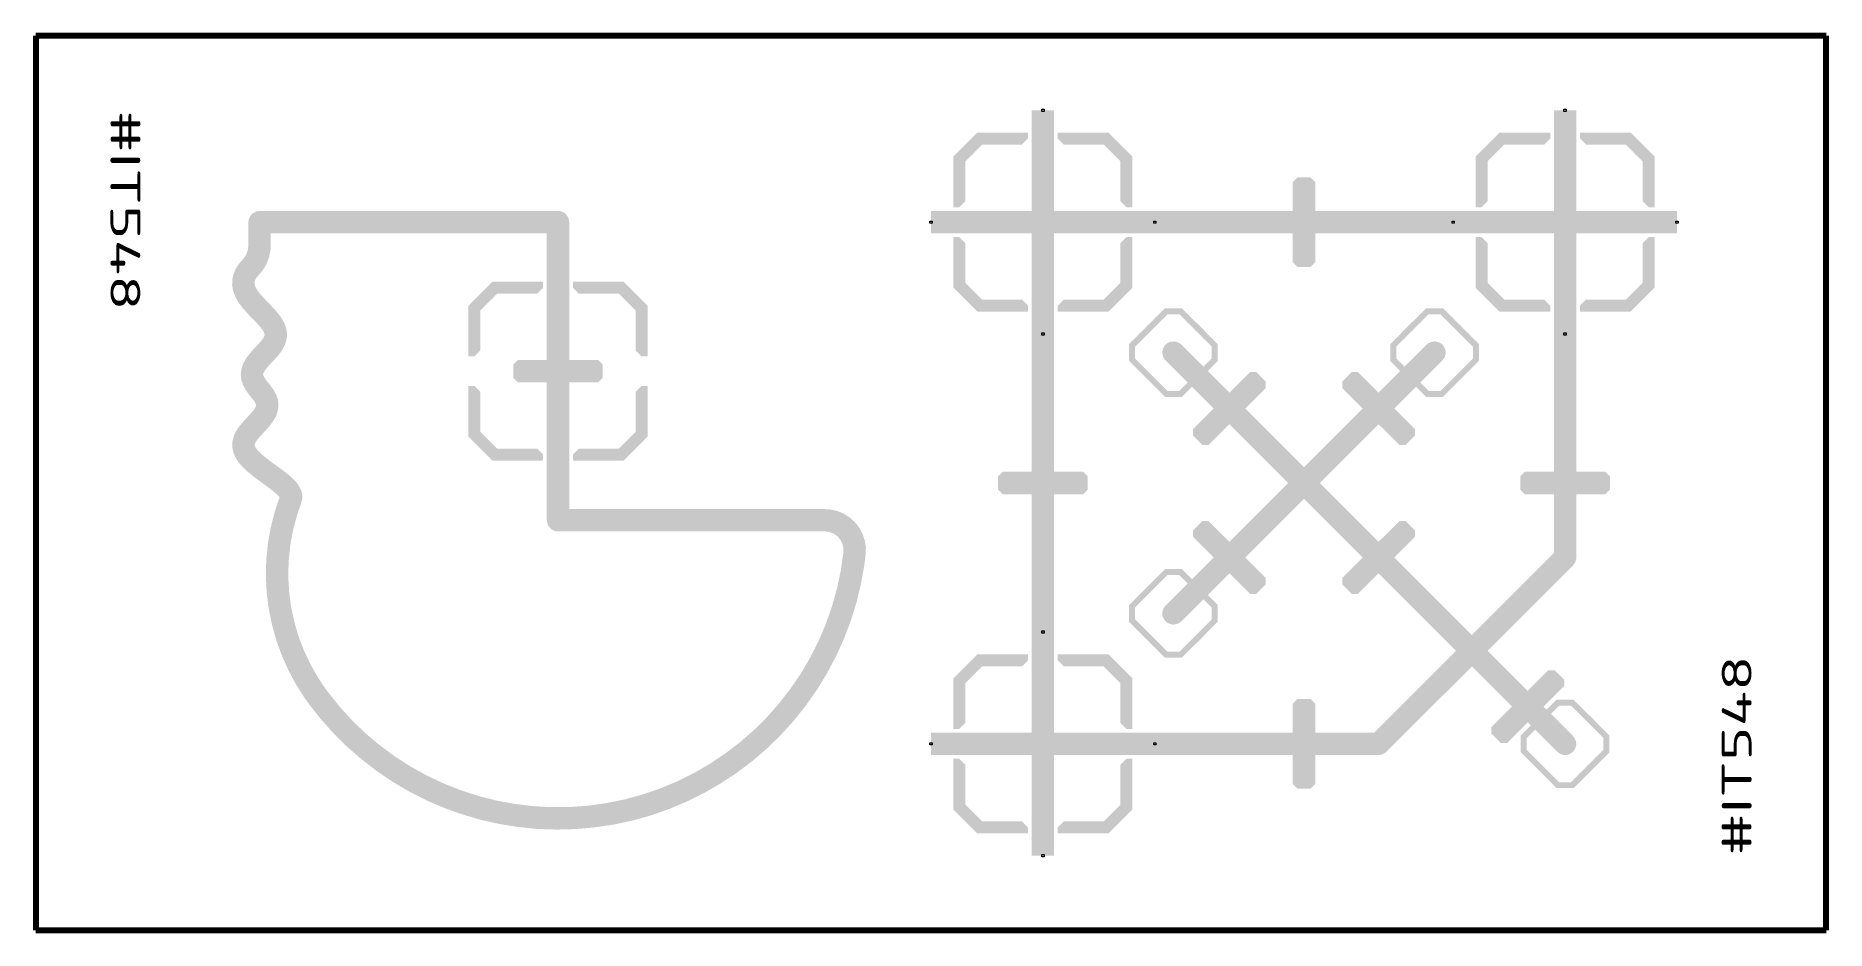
# Model space of a CAD drawing. Header units: millimetres. Extents: x -1200 to 1200, y -600 to 600.
import ezdxf

# ---------------------------------------------------------------- set-up
doc = ezdxf.new("R2010")
doc.units = ezdxf.units.MM
doc.linetypes.add('K5LT_BASIC', pattern=[0])
doc.linetypes.add('K5LT_THIN', pattern=[0])
doc.styles.add('KTEXTSTYLE', font='GOST_AU.SHX', dxfattribs={"width": 0.96, "height": 5})

# ---------------------------------------------------------------- blocks, each defined once
blk = doc.blocks.new('U0')
at = {"color": 150, "linetype": 'K5LT_BASIC', "lineweight": 80, "true_color": 0x0080ff}
for p, q in [((1200, 600), (-1200, 600)), ((-1200, 600), (-1200, -600)), ((1200, -600), (1200, 600)), ((-1200, -600), (1200, -600))]:
    blk.add_line(p, q, dxfattribs=at)
blk = doc.blocks.new('U1')
blk.add_hatch(color=7).paths.add_polyline_path([(165, 500), (135, 500), (135, 365), (0, 365), (0, 335), (135, 335), (135, 200), (165, 200), (165, 335), (300, 335), (300, 365), (165, 365)])
at = {"color": 7, "linetype": 'K5LT_THIN', "lineweight": 20}
for p, q in [((148.5, 498.5), (148.5, 501.5)), ((148.5, 501.5), (151.5, 501.5)), ((151.5, 498.5), (148.5, 498.5)), ((151.5, 501.5), (151.5, 498.5)), ((-1.5, 348.5), (-1.5, 351.5)), ((-1.5, 351.5), (1.5, 351.5)), ((1.5, 348.5), (-1.5, 348.5)), ((1.5, 351.5), (1.5, 348.5)), ((298.5, 348.5), (298.5, 351.5)), ((298.5, 351.5), (301.5, 351.5)), ((301.5, 348.5), (298.5, 348.5)), ((301.5, 351.5), (301.5, 348.5)), ((148.5, 198.5), (148.5, 201.5)), ((148.5, 201.5), (151.5, 201.5)), ((151.5, 198.5), (148.5, 198.5)), ((151.5, 201.5), (151.5, 198.5))]:
    blk.add_line(p, q, dxfattribs=at)
blk = doc.blocks.new('U2')
blk.add_hatch(color=7).paths.add_polyline_path([(865, 500), (835, 500), (835, 365), (700, 365), (700, 335), (835, 335), (835, 200), (865, 200), (865, 335), (1000, 335), (1000, 365), (865, 365)])
at = {"color": 7, "linetype": 'K5LT_THIN', "lineweight": 20}
for p, q in [((848.5, 498.5), (848.5, 501.5)), ((848.5, 501.5), (851.5, 501.5)), ((851.5, 498.5), (848.5, 498.5)), ((851.5, 501.5), (851.5, 498.5)), ((698.5, 348.5), (698.5, 351.5)), ((698.5, 351.5), (701.5, 351.5)), ((701.5, 348.5), (698.5, 348.5)), ((701.5, 351.5), (701.5, 348.5)), ((998.5, 348.5), (998.5, 351.5)), ((998.5, 351.5), (1001.5, 351.5)), ((1001.5, 348.5), (998.5, 348.5)), ((1001.5, 351.5), (1001.5, 348.5)), ((848.5, 198.5), (848.5, 201.5)), ((848.5, 201.5), (851.5, 201.5)), ((851.5, 198.5), (848.5, 198.5)), ((851.5, 201.5), (851.5, 198.5))]:
    blk.add_line(p, q, dxfattribs=at)
blk = doc.blocks.new('U3')
blk.add_hatch(color=7).paths.add_polyline_path([(165, -200), (135, -200), (135, -335), (0, -335), (0, -365), (135, -365), (135, -500), (165, -500), (165, -365), (300, -365), (300, -335), (165, -335)])
at = {"color": 7, "linetype": 'K5LT_THIN', "lineweight": 20}
for p, q in [((148.5, -201.5), (148.5, -198.5)), ((148.5, -198.5), (151.5, -198.5)), ((151.5, -201.5), (148.5, -201.5)), ((151.5, -198.5), (151.5, -201.5)), ((-1.5, -351.5), (-1.5, -348.5)), ((-1.5, -348.5), (1.5, -348.5)), ((1.5, -351.5), (-1.5, -351.5)), ((1.5, -348.5), (1.5, -351.5)), ((298.5, -351.5), (298.5, -348.5)), ((298.5, -348.5), (301.5, -348.5)), ((301.5, -351.5), (298.5, -351.5)), ((301.5, -348.5), (301.5, -351.5)), ((148.5, -501.5), (148.5, -498.5)), ((148.5, -498.5), (151.5, -498.5)), ((151.5, -501.5), (148.5, -501.5)), ((151.5, -498.5), (151.5, -501.5))]:
    blk.add_line(p, q, dxfattribs=at)

msp = doc.modelspace()

# ---------------------------------------------------------------- hatches: boundary and pattern name
at = {"true_color": 0xffff66}
h = msp.add_hatch(color=51, dxfattribs=at)
h.paths.add_polyline_path([(46, 268.6), (46, 322), (38, 330), (30, 330), (30, 262), (62, 230), (130, 230), (130, 238), (122, 246), (68.6, 246)])
h.paths.add_polyline_path([(270, 262), (270, 330), (262, 330), (254, 322), (254, 268.6), (231.4, 246), (178, 246), (170, 238), (170, 230), (238, 230)])
h.paths.add_polyline_path([(270, 438), (238, 470), (170, 470), (170, 462), (178, 454), (231.4, 454), (254, 431.4), (254, 378), (262, 370), (270, 370)])
h.paths.add_polyline_path([(30, 438), (30, 370), (38, 370), (46, 378), (46, 431.4), (68.6, 454), (122, 454), (130, 462), (130, 470), (62, 470)])
h = msp.add_hatch(color=51, dxfattribs=at)
h.paths.add_polyline_path([(746, 268.6), (746, 322), (738, 330), (730, 330), (730, 262), (762, 230), (830, 230), (830, 238), (822, 246), (768.6, 246)])
h.paths.add_polyline_path([(970, 262), (970, 330), (962, 330), (954, 322), (954, 268.6), (931.4, 246), (878, 246), (870, 238), (870, 230), (938, 230)])
h.paths.add_polyline_path([(970, 438), (938, 470), (870, 470), (870, 462), (878, 454), (931.4, 454), (954, 431.4), (954, 378), (962, 370), (970, 370)])
h.paths.add_polyline_path([(730, 438), (730, 370), (738, 370), (746, 378), (746, 431.4), (768.6, 454), (822, 454), (830, 462), (830, 470), (762, 470)])
for points in [[(485, 404), (485, 296), (491, 290), (509, 290), (515, 296), (515, 404), (509, 410), (491, 410)], [(-446, 165), (-554, 165), (-560, 159), (-560, 141), (-554, 135), (-446, 135), (-440, 141), (-440, 159)], [(427.6, 148.8), (351.2, 72.4), (351.2, 63.9), (363.9, 51.2), (372.4, 51.2), (448.8, 127.6), (448.8, 136.1), (436.1, 148.8)], [(648.8, 72.4), (572.4, 148.8), (563.9, 148.8), (551.2, 136.1), (551.2, 127.6), (627.6, 51.2), (636.1, 51.2), (648.8, 63.9)], [(204, 15), (96, 15), (90, 9), (90, -9), (96, -15), (204, -15), (210, -9), (210, 9)], [(904, 15), (796, 15), (790, 9), (790, -9), (796, -15), (904, -15), (910, -9), (910, 9)], [(448.8, -127.6), (372.4, -51.2), (363.9, -51.2), (351.2, -63.9), (351.2, -72.4), (427.6, -148.8), (436.1, -148.8), (448.8, -136.1)], [(627.6, -51.2), (551.2, -127.6), (551.2, -136.1), (563.9, -148.8), (572.4, -148.8), (648.8, -72.4), (648.8, -63.9), (636.1, -51.2)], [(827.6, -251.2), (751.2, -327.6), (751.2, -336.1), (763.9, -348.8), (772.4, -348.8), (848.8, -272.4), (848.8, -263.9), (836.1, -251.2)], [(485, -296), (485, -404), (491, -410), (509, -410), (515, -404), (515, -296), (509, -290), (491, -290)]]:
    msp.add_hatch(color=7).paths.add_polyline_path(points)
h = msp.add_hatch(color=7)
h.paths.add_polyline_path([(-142.2, -35), (-485, -35), (-485, 350), (-485.8, 354.8), (-488.1, 359.1), (-491.7, 362.5), (-496.1, 364.5), (-500, 365), (-900, 365), (-904.8, 364.2), (-909.1, 361.9), (-912.5, 358.3), (-914.5, 353.9), (-915, 350), (-915, 318.9), (-915.8, 312.3), (-918.1, 306.1), (-921.9, 300.6), (-922.8, 299.6), (-928.1, 293.5), (-932.2, 286.9), (-935.1, 280), (-936.7, 272.7), (-936.8, 265.2), (-935.5, 257.8), (-932.7, 250.2), (-928.4, 242.5), (-922.3, 234.3), (-917.1, 228.5), (-913.5, 224.6), (-910.3, 221.3), (-906.6, 217.5), (-901.8, 212.4), (-896.5, 206), (-894.1, 202), (-893.4, 199.8), (-893.3, 198.7), (-893.6, 197.3), (-895, 194.6), (-895.5, 193.8), (-896.2, 192.8), (-897.9, 190.7), (-900.9, 187.2), (-902.9, 185), (-904.5, 183.4), (-906.2, 181.6), (-908.6, 179), (-912.2, 174.9), (-917.7, 167.8), (-922.1, 160.2), (-924.5, 152.8), (-925.3, 145.5), (-924.5, 138.5), (-922.3, 131.7), (-918.7, 125.1), (-914.4, 119), (-912.6, 116.7), (-911.7, 115.6), (-911.2, 115), (-910.6, 114.2), (-909.6, 113), (-908.3, 111.3), (-906.6, 108.8), (-905, 105.8), (-904.7, 104.5), (-904.8, 103.6), (-905.6, 101.6), (-907.9, 97.9), (-912.5, 92.4), (-916.6, 88), (-918.6, 85.8), (-920.2, 84.1), (-922.1, 82), (-924.7, 79.1), (-928.1, 74.8), (-930.2, 71.7), (-931, 70.4), (-932.3, 68), (-934.4, 63.3), (-936.4, 55.6), (-936.6, 48.2), (-935.2, 41.1), (-932.4, 34.4), (-928.3, 28), (-922.9, 21.7), (-916, 15.1), (-907.2, 8), (-898.6, 1.6), (-895.1, -0.9), (-893.4, -2.1), (-891.9, -3.3), (-889.7, -4.9), (-886.6, -7.1), (-882.5, -10.3), (-877.4, -14.5), (-873.3, -18.8), (-873.2, -18.9), (-880, -39.5), (-885.3, -60.6), (-889, -82), (-891.1, -103.6), (-891.6, -125.3), (-890.5, -147), (-887.8, -168.5), (-883.5, -189.8), (-877.7, -210.8), (-870.3, -231.2), (-861.5, -251), (-851.2, -270.2), (-839.6, -288.5), (-834.2, -296), (-818.3, -316.3), (-801.2, -335.5), (-782.9, -353.7), (-763.5, -370.6), (-743.1, -386.4), (-721.7, -400.8), (-699.6, -413.9), (-676.6, -425.6), (-652.9, -435.8), (-628.7, -444.5), (-604, -451.8), (-578.8, -457.4), (-553.4, -461.5), (-527.8, -464.1), (-502, -465), (-476.3, -464.3), (-450.6, -462), (-425.1, -458.2), (-399.9, -452.8), (-375.1, -445.8), (-350.8, -437.3), (-327.1, -427.3), (-304, -415.8), (-281.7, -402.9), (-260.2, -388.7), (-239.6, -373.2), (-220.1, -356.4), (-201.6, -338.4), (-184.3, -319.4), (-168.2, -299.2), (-153.4, -278.2), (-139.9, -256.2), (-127.8, -233.5), (-117.1, -210), (-107.9, -186), (-100.2, -161.4), (-94.1, -136.3), (-89.5, -111), (-87.6, -96.1), (-87.3, -86.7), (-88.7, -77.5), (-91.6, -68.6), (-96, -60.3), (-101.7, -52.8), (-108.6, -46.5), (-116.4, -41.4), (-125.1, -37.7), (-134.2, -35.6)])
h.paths.add_polyline_path([(-500, -65), (-142.2, -65), (-136, -65.8), (-130.1, -68.1), (-125, -71.9), (-121, -76.8), (-118.4, -82.5), (-117.3, -88.7), (-117.4, -92.8), (-120.9, -117.3), (-126.1, -141.6), (-132.7, -165.5), (-140.9, -188.9), (-150.6, -211.8), (-161.8, -234), (-174.3, -255.4), (-188.3, -275.9), (-203.5, -295.5), (-219.9, -314.1), (-237.5, -331.6), (-256.2, -347.9), (-275.9, -363), (-296.5, -376.8), (-318, -389.3), (-340.2, -400.3), (-363.1, -409.8), (-386.6, -417.9), (-410.5, -424.5), (-434.8, -429.4), (-459.4, -432.9), (-484.2, -434.7), (-509, -434.9), (-533.8, -433.5), (-558.4, -430.5), (-582.8, -426), (-606.8, -419.9), (-630.4, -412.2), (-653.5, -403.1), (-675.9, -392.4), (-697.6, -380.4), (-718.5, -367), (-738.5, -352.2), (-757.5, -336.3), (-775.4, -319.1), (-792.1, -300.8), (-807.7, -281.4), (-810.1, -278.2), (-821.6, -261.2), (-831.8, -243.3), (-840.6, -224.7), (-847.9, -205.5), (-853.6, -185.7), (-857.9, -165.6), (-860.5, -145.2), (-861.6, -124.6), (-861, -104), (-858.9, -83.6), (-855.2, -63.3), (-849.9, -43.4), (-844.2, -27), (-842.8, -21.1), (-842.9, -15.2), (-844.4, -9.5), (-847.1, -4.1), (-851, 1.3), (-856.4, 6.9), (-863.8, 13.1), (-870.5, 18.2), (-874.6, 21.2), (-876.9, 22.9), (-878.5, 24.1), (-880.8, 25.7), (-884.1, 28.2), (-889.2, 31.9), (-896.4, 37.8), (-902.1, 43.3), (-905.2, 47.3), (-906.4, 49.7), (-906.7, 51), (-906.6, 51.9), (-905.9, 53.8), (-904.5, 56.2), (-903.8, 57.2), (-902.1, 59.3), (-899.1, 62.8), (-897.1, 65), (-895.5, 66.6), (-893.8, 68.4), (-891.4, 71), (-887.8, 75.1), (-882.3, 82.2), (-877.9, 89.8), (-875.5, 97.2), (-874.7, 104.5), (-875.5, 111.5), (-877.7, 118.3), (-881.3, 124.9), (-885.6, 131), (-887.4, 133.3), (-888.3, 134.4), (-888.8, 135), (-889.4, 135.8), (-890.4, 137), (-891.7, 138.7), (-893.4, 141.2), (-895, 144.2), (-895.3, 145.5), (-895.2, 146.4), (-894.4, 148.4), (-892.1, 152.1), (-887.5, 157.6), (-883.4, 162), (-881.4, 164.2), (-879.8, 165.9), (-877.9, 168), (-875.3, 170.9), (-871.9, 175.2), (-869.7, 178.5), (-868.9, 179.8), (-867.5, 182.4), (-865.2, 187.5), (-863.5, 195.2), (-863.5, 202.6), (-865, 209.7), (-867.8, 216.5), (-872, 223.3), (-877.5, 230.2), (-884.7, 238), (-890.4, 243.9), (-893.6, 247.3), (-896.6, 250.5), (-899.9, 254.4), (-903.6, 259.4), (-906.2, 264.5), (-906.9, 267.6), (-906.8, 269.8), (-906, 272.3), (-904.1, 275.4), (-901.2, 278.8), (-895.2, 286.2), (-890.4, 294.5), (-887.1, 303.5), (-885.3, 313), (-885, 318.9), (-885, 335), (-515, 335), (-515, -50), (-514.2, -54.8), (-511.9, -59.1), (-508.3, -62.5), (-503.9, -64.5)])
h.paths.add_polyline_path([(135, 350), (135, -350), (135.8, -354.8), (138.1, -359.1), (141.7, -362.5), (146.1, -364.5), (150, -365), (600, -365), (604.8, -364.2), (609.1, -361.9), (610.6, -360.6), (725, -246.2), (839.4, -360.6), (843.4, -363.5), (848, -364.9), (852.9, -364.7), (857.5, -363), (861.3, -359.9), (863.8, -355.8), (865, -351), (864.5, -346.2), (862.5, -341.7), (860.6, -339.4), (746.2, -225), (860.6, -110.6), (863.5, -106.6), (864.9, -102), (865, -100), (865, 350), (864.2, 354.8), (861.9, 359.1), (858.3, 362.5), (853.9, 364.5), (850, 365), (150, 365), (145.2, 364.2), (140.9, 361.9), (137.5, 358.3), (135.5, 353.9)])
h.paths.add_polyline_path([(165, -335), (165, 335), (835, 335), (835, -93.8), (725, -203.8), (521.2, 0), (685.6, 164.4), (688.5, 168.4), (689.9, 173), (689.7, 177.9), (688, 182.5), (684.9, 186.3), (680.8, 188.8), (676, 190), (671.2, 189.5), (666.7, 187.5), (664.4, 185.6), (500, 21.2), (335.6, 185.6), (331.6, 188.5), (327, 189.9), (322.1, 189.7), (317.5, 188), (313.7, 184.9), (311.2, 180.8), (310, 176), (310.5, 171.2), (312.5, 166.7), (314.4, 164.4), (478.8, 0), (314.4, -164.4), (311.5, -168.4), (310.1, -173), (310.3, -177.9), (312, -182.5), (315.1, -186.3), (319.2, -188.8), (324, -190), (328.8, -189.5), (333.3, -187.5), (335.6, -185.6), (500, -21.2), (703.8, -225), (593.8, -335)])
h = msp.add_hatch(color=51, dxfattribs=at)
h.paths.add_polyline_path([(-604, 68.6), (-604, 122), (-612, 130), (-620, 130), (-620, 62), (-588, 30), (-520, 30), (-520, 38), (-528, 46), (-581.4, 46)])
h.paths.add_polyline_path([(-380, 62), (-380, 130), (-388, 130), (-396, 122), (-396, 68.6), (-418.6, 46), (-472, 46), (-480, 38), (-480, 30), (-412, 30)])
h.paths.add_polyline_path([(-380, 238), (-412, 270), (-480, 270), (-480, 262), (-472, 254), (-418.6, 254), (-396, 231.4), (-396, 178), (-388, 170), (-380, 170)])
h.paths.add_polyline_path([(-620, 238), (-620, 170), (-612, 170), (-604, 178), (-604, 231.4), (-581.4, 254), (-528, 254), (-520, 262), (-520, 270), (-588, 270)])
at = {"true_color": 0xcce5ff}
h = msp.add_hatch(color=254, dxfattribs=at)
h.paths.add_polyline_path([(265.6, 163.7), (289.6, 139.6), (313.7, 115.6), (336.3, 115.6), (360.4, 139.6), (384.4, 163.7), (384.4, 186.3), (360.4, 210.4), (336.3, 234.4), (313.7, 234.4), (289.6, 210.4), (265.6, 186.3)])
h.paths.add_polyline_path([(295.3, 145.3), (273.6, 167), (273.6, 183), (295.3, 204.7), (317, 226.4), (333, 226.4), (354.7, 204.7), (376.4, 183), (376.4, 167), (354.7, 145.3), (333, 123.6), (317, 123.6)])
h = msp.add_hatch(color=254, dxfattribs=at)
h.paths.add_polyline_path([(615.6, 163.7), (639.6, 139.6), (663.7, 115.6), (686.3, 115.6), (710.4, 139.6), (734.4, 163.7), (734.4, 186.3), (710.4, 210.4), (686.3, 234.4), (663.7, 234.4), (639.6, 210.4), (615.6, 186.3)])
h.paths.add_polyline_path([(645.3, 145.3), (623.6, 167), (623.6, 183), (645.3, 204.7), (667, 226.4), (683, 226.4), (704.7, 204.7), (726.4, 183), (726.4, 167), (704.7, 145.3), (683, 123.6), (667, 123.6)])
h = msp.add_hatch(color=254, dxfattribs=at)
h.paths.add_polyline_path([(265.6, -186.3), (289.6, -210.4), (313.7, -234.4), (336.3, -234.4), (360.4, -210.4), (384.4, -186.3), (384.4, -163.7), (360.4, -139.6), (336.3, -115.6), (313.7, -115.6), (289.6, -139.6), (265.6, -163.7)])
h.paths.add_polyline_path([(295.3, -204.7), (273.6, -183), (273.6, -167), (295.3, -145.3), (317, -123.6), (333, -123.6), (354.7, -145.3), (376.4, -167), (376.4, -183), (354.7, -204.7), (333, -226.4), (317, -226.4)])
at = {"true_color": 0xffff66}
h = msp.add_hatch(color=51, dxfattribs=at)
h.paths.add_polyline_path([(46, -431.4), (46, -378), (38, -370), (30, -370), (30, -438), (62, -470), (130, -470), (130, -462), (122, -454), (68.6, -454)])
h.paths.add_polyline_path([(270, -438), (270, -370), (262, -370), (254, -378), (254, -431.4), (231.4, -454), (178, -454), (170, -462), (170, -470), (238, -470)])
h.paths.add_polyline_path([(270, -262), (238, -230), (170, -230), (170, -238), (178, -246), (231.4, -246), (254, -268.6), (254, -322), (262, -330), (270, -330)])
h.paths.add_polyline_path([(30, -262), (30, -330), (38, -330), (46, -322), (46, -268.6), (68.6, -246), (122, -246), (130, -238), (130, -230), (62, -230)])
at = {"true_color": 0xcce5ff}
h = msp.add_hatch(color=254, dxfattribs=at)
h.paths.add_polyline_path([(790.6, -361.3), (814.6, -385.4), (838.7, -409.4), (861.3, -409.4), (885.4, -385.4), (909.4, -361.3), (909.4, -338.7), (885.4, -314.6), (861.3, -290.6), (838.7, -290.6), (814.6, -314.6), (790.6, -338.7)])
h.paths.add_polyline_path([(820.3, -379.7), (798.6, -358), (798.6, -342), (820.3, -320.3), (842, -298.6), (858, -298.6), (879.7, -320.3), (901.4, -342), (901.4, -358), (879.7, -379.7), (858, -401.4), (842, -401.4)])

# ---------------------------------------------------------------- block references
for name in ['U0', 'U1', 'U2', 'U3']:
    msp.add_blockref(name, (0, 0))

# ---------------------------------------------------------------- texts
at = {"color": 7, "char_height": 40, "attachment_point": 1, "style": 'KTEXTSTYLE'}
for insert, rotation in [((-1060, 500), 270), ((1060, -500), 90)]:
    msp.add_mtext('\\H3.5;\\W0.965;\\Q15;\\Q0;\\W1.965;\\H40.00;{\\c6730495;#IT548}', dxfattribs=dict(at, insert=insert, rotation=rotation))

doc.saveas('drawing.dxf')
